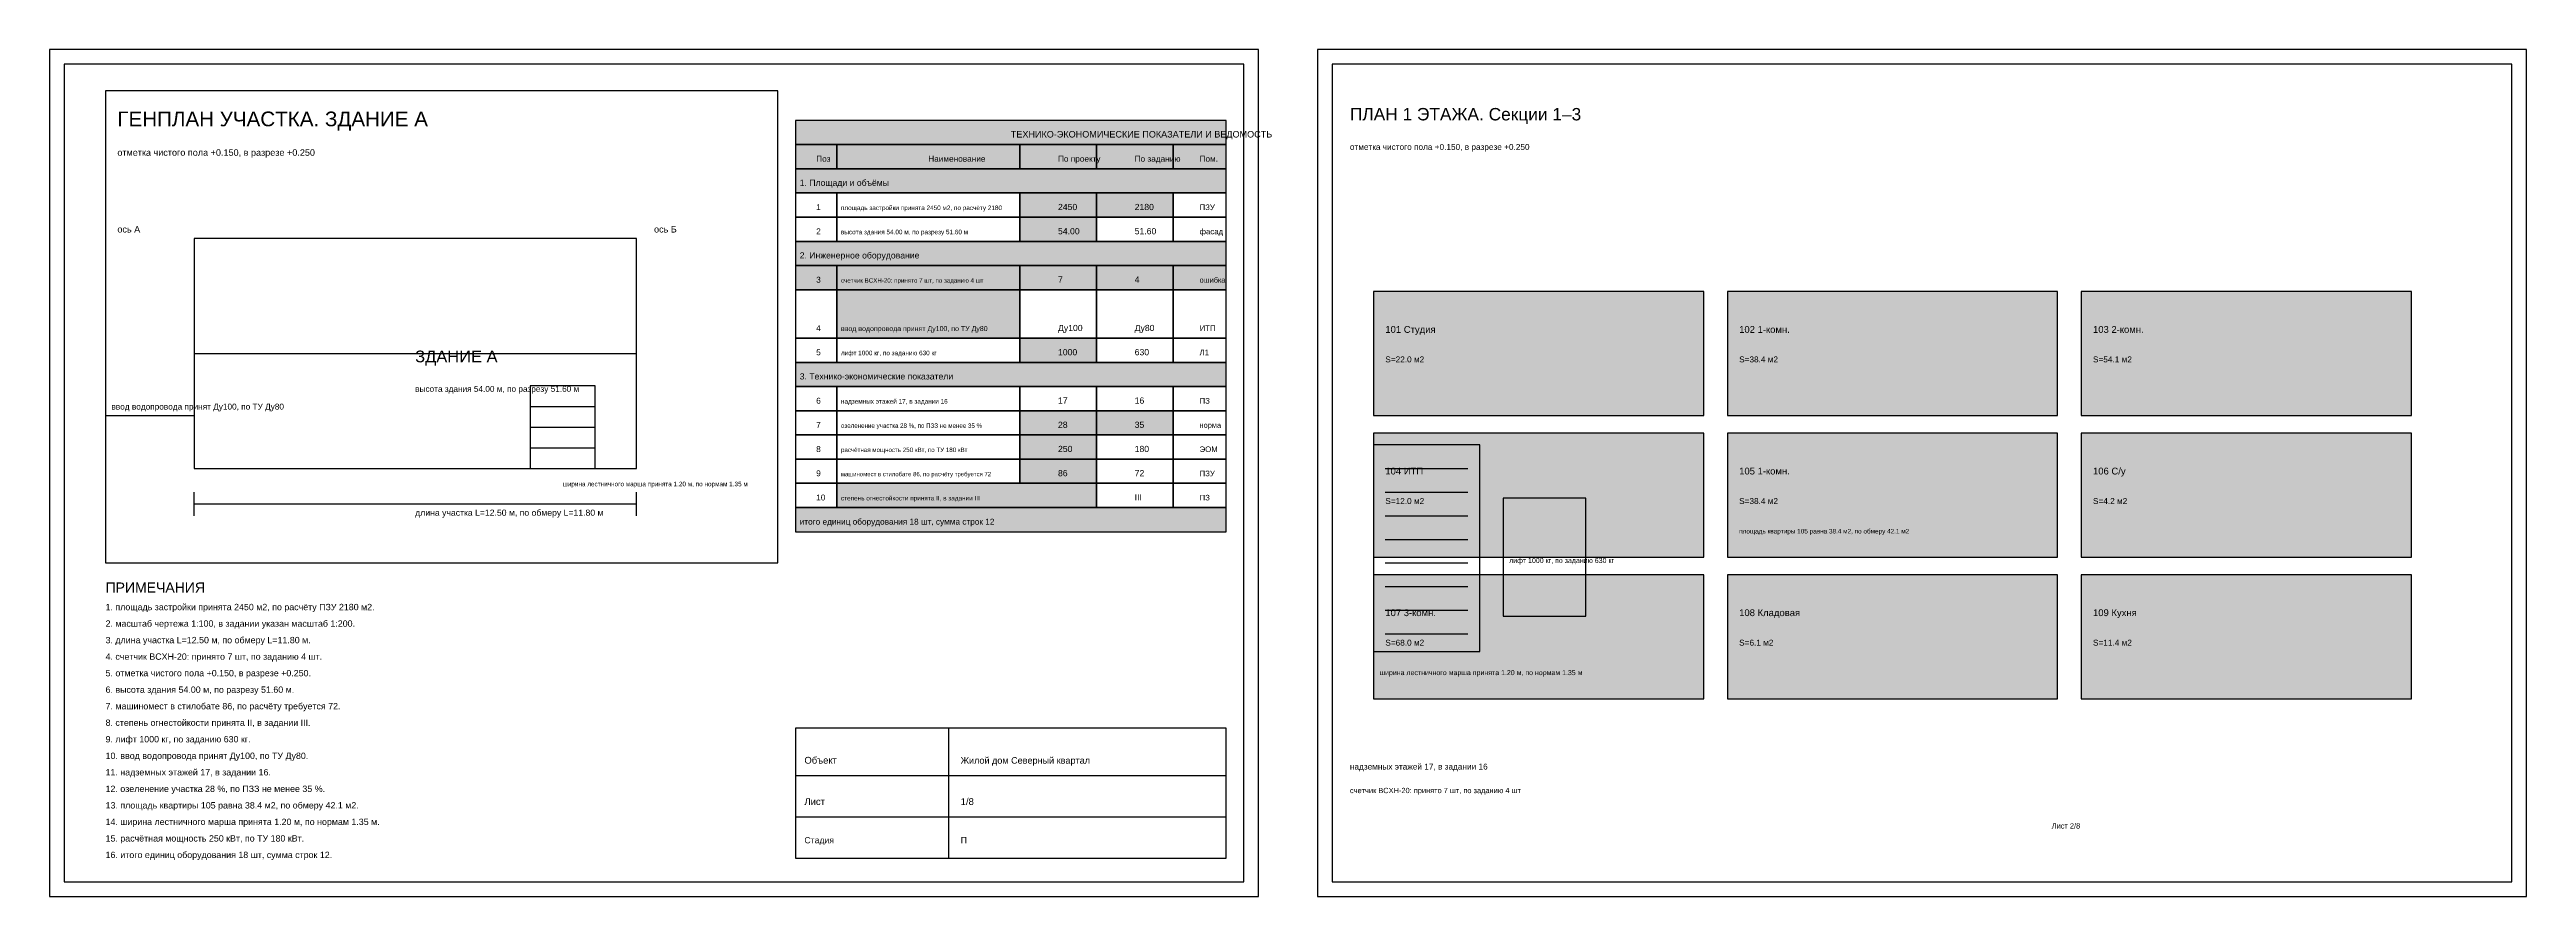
# Model space of a CAD drawing. Header units: millimetres. Extents: x 5 to 3395, y 5 to 292.
# Drawn here: x 5 to 845, y 5 to 292 of the extents above; entities that cross this region are included whole.
import ezdxf

# ---------------------------------------------------------------- set-up
doc = ezdxf.new("R2010")
doc.units = ezdxf.units.MM
for name, color, linetype in [('DIM', 3, 'Continuous'), ('GRAPH', 7, 'Continuous'), ('TABLE', 5, 'Continuous'), ('TABLE_FILL', 8, 'Continuous'), ('TEXT', 2, 'Continuous')]:
    doc.layers.add(name, color=color, linetype=linetype)
doc.styles.get("Standard").update_dxf_attribs({"font": 'arial.ttf'})

msp = doc.modelspace()

# ---------------------------------------------------------------- hatches: boundary and pattern name
at = {"layer": 'TABLE_FILL'}
for points in [[(258, 259.8), (404, 259.8), (404, 268), (258, 268)], [(258, 251.6), (404, 251.6), (404, 259.8), (258, 259.8)], [(258, 243.4), (404, 243.4), (404, 251.6), (258, 251.6)], [(334, 235.2), (360, 235.2), (360, 243.4), (334, 243.4)], [(360, 235.2), (386, 235.2), (386, 243.4), (360, 243.4)], [(258, 218.8), (404, 218.8), (404, 227), (258, 227)], [(334, 227), (360, 227), (360, 235.2), (334, 235.2)], [(258, 210.6), (404, 210.6), (404, 218.8), (258, 218.8)], [(272, 194.2), (334, 194.2), (334, 210.6), (272, 210.6)], [(454, 168), (566, 168), (566, 210), (454, 210)], [(574, 168), (686, 168), (686, 210), (574, 210)], [(694, 168), (806, 168), (806, 210), (694, 210)], [(334, 186), (360, 186), (360, 194.2), (334, 194.2)], [(258, 177.8), (404, 177.8), (404, 186), (258, 186)], [(334, 161.4), (360, 161.4), (360, 169.6), (334, 169.6)], [(360, 161.4), (386, 161.4), (386, 169.6), (360, 169.6)], [(334, 153.2), (360, 153.2), (360, 161.4), (334, 161.4)], [(454, 120), (566, 120), (566, 162), (454, 162)], [(574, 120), (686, 120), (686, 162), (574, 162)], [(694, 120), (806, 120), (806, 162), (694, 162)], [(334, 145), (360, 145), (360, 153.2), (334, 153.2)], [(272, 136.8), (360, 136.8), (360, 145), (272, 145)], [(258, 128.6), (404, 128.6), (404, 136.8), (258, 136.8)], [(454, 72), (566, 72), (566, 114), (454, 114)], [(574, 72), (686, 72), (686, 114), (574, 114)], [(694, 72), (806, 72), (806, 114), (694, 114)]]:
    msp.add_hatch(color=7, dxfattribs=at).paths.add_polyline_path(points)

# ---------------------------------------------------------------- linework, layer by layer
at = {"layer": 'DIM'}
for p, q in [((54, 134), (54, 142)), ((54, 138), (204, 138)), ((204, 134), (204, 142))]:
    msp.add_line(p, q, dxfattribs=at)
at = {"layer": 'GRAPH'}
for p, q in [((415, 292), (5, 292)), ((5, 292), (5, 5)), ((410, 287), (10, 287)), ((10, 287), (10, 10)), ((410, 10), (410, 287)), ((415, 5), (415, 292)), ((840, 287), (440, 287)), ((440, 287), (440, 10)), ((840, 10), (840, 287)), ((252, 278), (24, 278)), ((24, 278), (24, 118)), ((252, 118), (252, 278)), ((204, 228), (54, 228)), ((54, 228), (54, 150)), ((204, 150), (204, 228)), ((566, 210), (454, 210)), ((454, 210), (454, 168)), ((566, 168), (566, 210)), ((686, 210), (574, 210)), ((574, 210), (574, 168)), ((686, 168), (686, 210)), ((806, 210), (694, 210)), ((694, 210), (694, 168)), ((806, 168), (806, 210)), ((54, 189), (204, 189)), ((190, 178), (168, 178)), ((168, 178), (168, 150)), ((190, 150), (190, 178)), ((24, 168), (54, 168)), ((168, 171), (190, 171)), ((454, 168), (566, 168)), ((574, 168), (686, 168)), ((694, 168), (806, 168)), ((168, 164), (190, 164)), ((566, 162), (454, 162)), ((454, 162), (454, 120)), ((566, 120), (566, 162)), ((686, 162), (574, 162)), ((574, 162), (574, 120)), ((686, 120), (686, 162)), ((806, 162), (694, 162)), ((694, 162), (694, 120)), ((806, 120), (806, 162)), ((168, 157), (190, 157)), ((490, 158), (454, 158)), ((454, 158), (454, 88)), ((490, 88), (490, 158)), ((54, 150), (204, 150)), ((168, 150), (190, 150)), ((458, 150), (486, 150)), ((458, 142), (486, 142)), ((526, 140), (498, 140)), ((498, 140), (498, 100)), ((526, 100), (526, 140)), ((458, 134), (486, 134)), ((458, 126), (486, 126)), ((24, 118), (252, 118)), ((454, 120), (566, 120)), ((458, 118), (486, 118)), ((574, 120), (686, 120)), ((694, 120), (806, 120)), ((566, 114), (454, 114)), ((454, 114), (454, 72)), ((458, 110), (486, 110)), ((566, 72), (566, 114)), ((686, 114), (574, 114)), ((574, 114), (574, 72)), ((686, 72), (686, 114)), ((806, 114), (694, 114)), ((694, 114), (694, 72)), ((806, 72), (806, 114)), ((458, 102), (486, 102)), ((458, 94), (486, 94)), ((498, 100), (526, 100)), ((454, 88), (490, 88)), ((454, 72), (566, 72)), ((574, 72), (686, 72)), ((694, 72), (806, 72)), ((404, 62), (258, 62)), ((258, 62), (258, 18)), ((310, 18), (310, 62)), ((404, 18), (404, 62)), ((258, 46), (404, 46)), ((258, 32), (404, 32)), ((258, 18), (404, 18)), ((10, 10), (410, 10)), ((440, 10), (840, 10)), ((5, 5), (415, 5))]:
    msp.add_line(p, q, dxfattribs=at)
for points in [[(5, 5), (415, 5), (415, 292), (5, 292)], [(435, 5), (845, 5), (845, 292), (435, 292)]]:
    msp.add_lwpolyline(points, close=True, dxfattribs=at)
at = {"layer": 'TABLE'}
for p, q in [((404, 268), (258, 268)), ((258, 268), (258, 259.8)), ((404, 259.8), (404, 268)), ((258, 259.8), (404, 259.8)), ((272, 259.8), (258, 259.8)), ((258, 259.8), (258, 251.6)), ((272, 251.6), (272, 259.8)), ((334, 259.8), (272, 259.8)), ((272, 259.8), (272, 251.6)), ((334, 251.6), (334, 259.8)), ((360, 259.8), (334, 259.8)), ((334, 259.8), (334, 251.6)), ((360, 251.6), (360, 259.8)), ((386, 259.8), (360, 259.8)), ((360, 259.8), (360, 251.6)), ((386, 251.6), (386, 259.8)), ((404, 259.8), (386, 259.8)), ((386, 259.8), (386, 251.6)), ((404, 251.6), (404, 259.8)), ((258, 251.6), (272, 251.6)), ((404, 251.6), (258, 251.6)), ((258, 251.6), (258, 243.4)), ((272, 251.6), (334, 251.6)), ((334, 251.6), (360, 251.6)), ((360, 251.6), (386, 251.6)), ((386, 251.6), (404, 251.6)), ((404, 243.4), (404, 251.6)), ((258, 243.4), (404, 243.4)), ((272, 243.4), (258, 243.4)), ((258, 243.4), (258, 235.2)), ((272, 235.2), (272, 243.4)), ((334, 243.4), (272, 243.4)), ((272, 243.4), (272, 235.2)), ((334, 235.2), (334, 243.4)), ((360, 243.4), (334, 243.4)), ((334, 243.4), (334, 235.2)), ((360, 235.2), (360, 243.4)), ((386, 243.4), (360, 243.4)), ((360, 243.4), (360, 235.2)), ((386, 235.2), (386, 243.4)), ((404, 243.4), (386, 243.4)), ((386, 243.4), (386, 235.2)), ((404, 235.2), (404, 243.4)), ((258, 235.2), (272, 235.2)), ((272, 235.2), (258, 235.2)), ((258, 235.2), (258, 227)), ((258, 227), (272, 227)), ((404, 227), (258, 227)), ((258, 227), (258, 218.8)), ((272, 235.2), (334, 235.2)), ((272, 227), (272, 235.2)), ((334, 235.2), (272, 235.2)), ((272, 235.2), (272, 227)), ((272, 227), (334, 227)), ((334, 235.2), (360, 235.2)), ((334, 227), (334, 235.2)), ((360, 235.2), (334, 235.2)), ((334, 235.2), (334, 227)), ((334, 227), (360, 227)), ((360, 235.2), (386, 235.2)), ((360, 227), (360, 235.2)), ((386, 235.2), (360, 235.2)), ((360, 235.2), (360, 227)), ((360, 227), (386, 227)), ((386, 235.2), (404, 235.2)), ((386, 227), (386, 235.2)), ((404, 235.2), (386, 235.2)), ((386, 235.2), (386, 227)), ((386, 227), (404, 227)), ((404, 227), (404, 235.2)), ((404, 218.8), (404, 227)), ((258, 218.8), (404, 218.8)), ((272, 218.8), (258, 218.8)), ((258, 218.8), (258, 210.6)), ((272, 210.6), (272, 218.8)), ((334, 218.8), (272, 218.8)), ((272, 218.8), (272, 210.6)), ((334, 210.6), (334, 218.8)), ((360, 218.8), (334, 218.8)), ((334, 218.8), (334, 210.6)), ((360, 210.6), (360, 218.8)), ((386, 218.8), (360, 218.8)), ((360, 218.8), (360, 210.6)), ((386, 210.6), (386, 218.8)), ((404, 218.8), (386, 218.8)), ((386, 218.8), (386, 210.6)), ((404, 210.6), (404, 218.8)), ((258, 210.6), (272, 210.6)), ((272, 210.6), (258, 210.6)), ((258, 210.6), (258, 194.2)), ((272, 210.6), (334, 210.6)), ((272, 194.2), (272, 210.6)), ((334, 210.6), (272, 210.6)), ((272, 210.6), (272, 194.2)), ((334, 210.6), (360, 210.6)), ((334, 194.2), (334, 210.6)), ((360, 210.6), (334, 210.6)), ((334, 210.6), (334, 194.2)), ((360, 210.6), (386, 210.6)), ((360, 194.2), (360, 210.6)), ((386, 210.6), (360, 210.6)), ((360, 210.6), (360, 194.2)), ((386, 210.6), (404, 210.6)), ((386, 194.2), (386, 210.6)), ((404, 210.6), (386, 210.6)), ((386, 210.6), (386, 194.2)), ((404, 194.2), (404, 210.6)), ((258, 194.2), (272, 194.2)), ((272, 194.2), (258, 194.2)), ((258, 194.2), (258, 186)), ((272, 194.2), (334, 194.2)), ((272, 186), (272, 194.2)), ((334, 194.2), (272, 194.2)), ((272, 194.2), (272, 186)), ((334, 194.2), (360, 194.2)), ((334, 186), (334, 194.2)), ((360, 194.2), (334, 194.2)), ((334, 194.2), (334, 186)), ((360, 194.2), (386, 194.2)), ((360, 186), (360, 194.2)), ((386, 194.2), (360, 194.2)), ((360, 194.2), (360, 186)), ((386, 194.2), (404, 194.2)), ((386, 186), (386, 194.2)), ((404, 194.2), (386, 194.2)), ((386, 194.2), (386, 186)), ((404, 186), (404, 194.2)), ((258, 186), (272, 186)), ((404, 186), (258, 186)), ((258, 186), (258, 177.8)), ((272, 186), (334, 186)), ((334, 186), (360, 186)), ((360, 186), (386, 186)), ((386, 186), (404, 186)), ((404, 177.8), (404, 186)), ((258, 177.8), (404, 177.8)), ((272, 177.8), (258, 177.8)), ((258, 177.8), (258, 169.6)), ((272, 169.6), (272, 177.8)), ((334, 177.8), (272, 177.8)), ((272, 177.8), (272, 169.6)), ((334, 169.6), (334, 177.8)), ((360, 177.8), (334, 177.8)), ((334, 177.8), (334, 169.6)), ((360, 169.6), (360, 177.8)), ((386, 177.8), (360, 177.8)), ((360, 177.8), (360, 169.6)), ((386, 169.6), (386, 177.8)), ((404, 177.8), (386, 177.8)), ((386, 177.8), (386, 169.6)), ((404, 169.6), (404, 177.8)), ((258, 169.6), (272, 169.6)), ((272, 169.6), (258, 169.6)), ((258, 169.6), (258, 161.4)), ((272, 169.6), (334, 169.6)), ((272, 161.4), (272, 169.6)), ((334, 169.6), (272, 169.6)), ((272, 169.6), (272, 161.4)), ((334, 169.6), (360, 169.6)), ((334, 161.4), (334, 169.6)), ((360, 169.6), (334, 169.6)), ((334, 169.6), (334, 161.4)), ((360, 169.6), (386, 169.6)), ((360, 161.4), (360, 169.6)), ((386, 169.6), (360, 169.6)), ((360, 169.6), (360, 161.4)), ((386, 169.6), (404, 169.6)), ((386, 161.4), (386, 169.6)), ((404, 169.6), (386, 169.6)), ((386, 169.6), (386, 161.4)), ((404, 161.4), (404, 169.6)), ((258, 161.4), (272, 161.4)), ((272, 161.4), (258, 161.4)), ((258, 161.4), (258, 153.2)), ((272, 161.4), (334, 161.4)), ((272, 153.2), (272, 161.4)), ((334, 161.4), (272, 161.4)), ((272, 161.4), (272, 153.2)), ((334, 161.4), (360, 161.4)), ((334, 153.2), (334, 161.4)), ((360, 161.4), (334, 161.4)), ((334, 161.4), (334, 153.2)), ((360, 161.4), (386, 161.4)), ((360, 153.2), (360, 161.4)), ((386, 161.4), (360, 161.4)), ((360, 161.4), (360, 153.2)), ((386, 161.4), (404, 161.4)), ((386, 153.2), (386, 161.4)), ((404, 161.4), (386, 161.4)), ((386, 161.4), (386, 153.2)), ((404, 153.2), (404, 161.4)), ((258, 153.2), (272, 153.2)), ((272, 153.2), (258, 153.2)), ((258, 153.2), (258, 145)), ((272, 153.2), (334, 153.2)), ((272, 145), (272, 153.2)), ((334, 153.2), (272, 153.2)), ((272, 153.2), (272, 145)), ((334, 153.2), (360, 153.2)), ((334, 145), (334, 153.2)), ((360, 153.2), (334, 153.2)), ((334, 153.2), (334, 145)), ((360, 153.2), (386, 153.2)), ((360, 145), (360, 153.2)), ((386, 153.2), (360, 153.2)), ((360, 153.2), (360, 145)), ((386, 153.2), (404, 153.2)), ((386, 145), (386, 153.2)), ((404, 153.2), (386, 153.2)), ((386, 153.2), (386, 145)), ((404, 145), (404, 153.2)), ((258, 145), (272, 145)), ((272, 145), (258, 145)), ((258, 145), (258, 136.8)), ((272, 145), (334, 145)), ((272, 136.8), (272, 145)), ((360, 145), (272, 145)), ((272, 145), (272, 136.8)), ((334, 145), (360, 145)), ((360, 145), (386, 145)), ((360, 136.8), (360, 145)), ((386, 145), (360, 145)), ((360, 145), (360, 136.8)), ((386, 145), (404, 145)), ((386, 136.8), (386, 145)), ((404, 145), (386, 145)), ((386, 145), (386, 136.8)), ((404, 136.8), (404, 145)), ((258, 136.8), (272, 136.8)), ((404, 136.8), (258, 136.8)), ((258, 136.8), (258, 128.6)), ((272, 136.8), (360, 136.8)), ((360, 136.8), (386, 136.8)), ((386, 136.8), (404, 136.8)), ((404, 128.6), (404, 136.8)), ((258, 128.6), (404, 128.6))]:
    msp.add_line(p, q, dxfattribs=at)

# ---------------------------------------------------------------- texts
at = {"layer": 'DIM'}
for s, height, p in [('отметка чистого пола +0.150, в разрезе +0.250', 2.2, (28, 256)), ('отметка чистого пола +0.150, в разрезе +0.250', 2, (446, 258)), ('ось А', 2.2, (28, 230)), ('ось Б', 2.2, (210, 230)), ('высота здания 54.00 м, по разрезу 51.60 м', 2, (129, 176)), ('ширина лестничного марша принята 1.20 м, по нормам 1.35 м', 1.55, (179, 144)), ('длина участка L=12.50 м, по обмеру L=11.80 м', 2.1, (129, 134)), ('ширина лестничного марша принята 1.20 м, по нормам 1.35 м', 1.7, (456, 80))]:
    msp.add_text(s, height=height, dxfattribs=at).set_placement(p)
at = {"layer": 'TABLE'}
for s, height, p in [('ТЕХНИКО-ЭКОНОМИЧЕСКИЕ ПОКАЗАТЕЛИ И ВЕДОМОСТЬ', 2.2, (331, 262.2)), ('Поз', 2, (265, 254)), ('Наименование', 2, (303, 254)), ('По проекту', 2, (347, 254)), ('По заданию', 2, (373, 254)), ('Пом.', 2, (395, 254)), ('1. Площади и объёмы', 2.1, (259.4, 245.8)), ('1', 2, (265, 237.6)), ('площадь застройки принята 2450 м2, по расчёту 2180', 1.55, (273.4, 237.6)), ('2450', 2.1, (347, 237.6)), ('2180', 2.1, (373, 237.6)), ('ПЗУ', 1.9, (395, 237.6)), ('2', 2, (265, 229.4)), ('высота здания 54.00 м, по разрезу 51.60 м', 1.55, (273.4, 229.4)), ('54.00', 2.1, (347, 229.4)), ('51.60', 2.1, (373, 229.4)), ('фасад', 1.9, (395, 229.4)), ('2. Инженерное оборудование', 2.1, (259.4, 221.2)), ('3', 2, (265, 213)), ('счетчик ВСХН-20: принято 7 шт, по заданию 4 шт', 1.5, (273.4, 213)), ('7', 2.1, (347, 213)), ('4', 2.1, (373, 213)), ('ошибка', 1.8, (395, 213)), ('4', 2, (265, 196.6)), ('ввод водопровода принят Ду100, по ТУ Ду80', 1.7, (273.4, 196.6)), ('Ду100', 2.1, (347, 196.6)), ('Ду80', 2.1, (373, 196.6)), ('ИТП', 1.9, (395, 196.6)), ('5', 2, (265, 188.4)), ('лифт 1000 кг, по заданию 630 кг', 1.55, (273.4, 188.4)), ('1000', 2.1, (347, 188.4)), ('630', 2.1, (373, 188.4)), ('Л1', 1.9, (395, 188.4)), ('3. Технико-экономические показатели', 2.1, (259.4, 180.2)), ('6', 2, (265, 172)), ('надземных этажей 17, в задании 16', 1.55, (273.4, 172)), ('17', 2.1, (347, 172)), ('16', 2.1, (373, 172)), ('ПЗ', 1.9, (395, 172)), ('7', 2, (265, 163.8)), ('озеленение участка 28 %, по ПЗЗ не менее 35 %', 1.5, (273.4, 163.8)), ('28', 2.1, (347, 163.8)), ('35', 2.1, (373, 163.8)), ('норма', 1.8, (395, 163.8)), ('8', 2, (265, 155.6)), ('расчётная мощность 250 кВт, по ТУ 180 кВт', 1.5, (273.4, 155.6)), ('250', 2.1, (347, 155.6)), ('180', 2.1, (373, 155.6)), ('ЭОМ', 1.9, (395, 155.6)), ('9', 2, (265, 147.4)), ('машиномест в стилобате 86, по расчёту требуется 72', 1.45, (273.4, 147.4)), ('86', 2.1, (347, 147.4)), ('72', 2.1, (373, 147.4)), ('ПЗУ', 1.9, (395, 147.4)), ('10', 2, (265, 139.2)), ('степень огнестойкости принята II, в задании III', 1.55, (273.4, 139.2)), ('III', 2.1, (373, 139.2)), ('ПЗ', 1.9, (395, 139.2)), ('итого единиц оборудования 18 шт, сумма строк 12', 2, (259.4, 131)), ('счетчик ВСХН-20: принято 7 шт, по заданию 4 шт', 1.8, (446, 40))]:
    msp.add_text(s, height=height, dxfattribs=at).set_placement(p)
at = {"layer": 'TEXT'}
for s, height, p in [('ГЕНПЛАН УЧАСТКА. ЗДАНИЕ А', 5, (28, 266)), ('ПЛАН 1 ЭТАЖА. Секции 1–3', 4.2, (446, 268)), ('101 Студия', 2.3, (458, 196)), ('102 1-комн.', 2.3, (578, 196)), ('103 2-комн.', 2.3, (698, 196)), ('ЗДАНИЕ А', 4, (129, 186)), ('S=22.0 м2', 2, (458, 186)), ('S=38.4 м2', 2, (578, 186)), ('S=54.1 м2', 2, (698, 186)), ('ввод водопровода принят Ду100, по ТУ Ду80', 2, (26, 170)), ('104 ИТП', 2.3, (458, 148)), ('105 1-комн.', 2.3, (578, 148)), ('106 С/у', 2.3, (698, 148)), ('S=12.0 м2', 2, (458, 138)), ('S=38.4 м2', 2, (578, 138)), ('S=4.2 м2', 2, (698, 138)), ('площадь квартиры 105 равна 38.4 м2, по обмеру 42.1 м2', 1.55, (578, 128)), ('лифт 1000 кг, по заданию 630 кг', 1.7, (500, 118)), ('ПРИМЕЧАНИЯ', 3.4, (24, 108)), ('1. площадь застройки принята 2450 м2, по расчёту ПЗУ 2180 м2.', 2.15, (24, 102)), ('107 3-комн.', 2.3, (458, 100)), ('108 Кладовая', 2.3, (578, 100)), ('109 Кухня', 2.3, (698, 100)), ('3. длина участка L=12.50 м, по обмеру L=11.80 м.', 2.15, (24, 90.8)), ('2. масштаб чертежа 1:100, в задании указан масштаб 1:200.', 2.15, (24, 96.4)), ('4. счетчик ВСХН-20: принято 7 шт, по заданию 4 шт.', 2.15, (24, 85.2)), ('S=68.0 м2', 2, (458, 90)), ('S=6.1 м2', 2, (578, 90)), ('S=11.4 м2', 2, (698, 90)), ('5. отметка чистого пола +0.150, в разрезе +0.250.', 2.15, (24, 79.6)), ('6. высота здания 54.00 м, по разрезу 51.60 м.', 2.15, (24, 74)), ('7. машиномест в стилобате 86, по расчёту требуется 72.', 2.15, (24, 68.4)), ('8. степень огнестойкости принята II, в задании III.', 2.15, (24, 62.8)), ('9. лифт 1000 кг, по заданию 630 кг.', 2.15, (24, 57.2)), ('10. ввод водопровода принят Ду100, по ТУ Ду80.', 2.15, (24, 51.6)), ('Объект', 2.3, (261, 50)), ('Жилой дом Северный квартал', 2.2, (314, 50)), ('11. надземных этажей 17, в задании 16.', 2.15, (24, 46)), ('12. озеленение участка 28 %, по ПЗЗ не менее 35 %.', 2.15, (24, 40.4)), ('надземных этажей 17, в задании 16', 2, (446, 48)), ('13. площадь квартиры 105 равна 38.4 м2, по обмеру 42.1 м2.', 2.15, (24, 34.8)), ('Лист', 2.3, (261, 36)), ('1/8', 2.3, (314, 36)), ('14. ширина лестничного марша принята 1.20 м, по нормам 1.35 м.', 2.15, (24, 29.2)), ('15. расчётная мощность 250 кВт, по ТУ 180 кВт.', 2.15, (24, 23.6)), ('Лист 2/8', 1.8, (684, 28)), ('16. итого единиц оборудования 18 шт, сумма строк 12.', 2.15, (24, 18)), ('Стадия', 2.1, (261, 23)), ('П', 2.1, (314, 23))]:
    msp.add_text(s, height=height, dxfattribs=at).set_placement(p)

doc.saveas('drawing.dxf')
